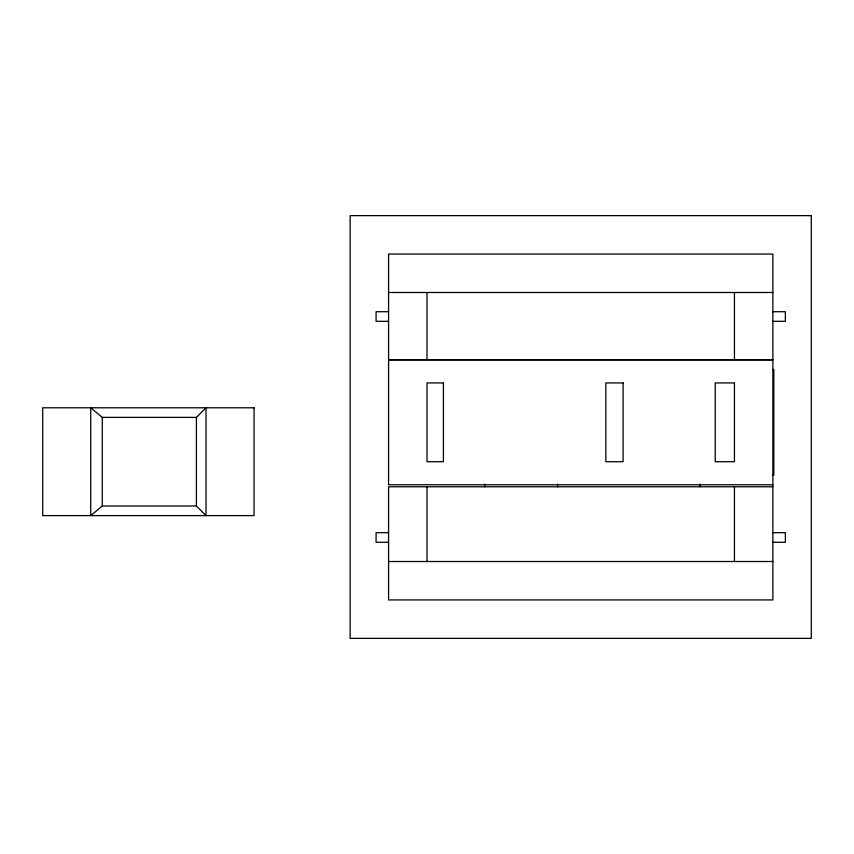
<?xml version="1.0" encoding="UTF-8"?>
<svg xmlns="http://www.w3.org/2000/svg" width="854" height="854" viewBox="0 0 854 854"><rect width="100%" height="100%" fill="white"/><g stroke="black" fill="none" stroke-linecap="round" stroke-linejoin="round"><path stroke-width="1.28" d="M196.42 417.392L206.027 407.785L206.027 515.602L196.42 505.995L196.42 417.392L102.266 417.392L90.737 407.785L90.737 515.602L102.266 505.995L196.42 505.995M388.57 292.495L772.87 292.495M388.57 311.71L376.08 311.71L376.08 321.317L388.57 321.317M772.87 311.71L785.36 311.71L785.36 321.317L772.87 321.317M388.57 359.747L772.87 359.747M388.57 359.876L772.87 359.876M772.87 369.483L773.82 369.483L773.82 475.166L772.87 475.166M772.87 484.773L388.57 484.773L388.57 254.065L772.87 254.065L772.87 599.935L388.57 599.935L388.57 486.78L772.87 486.78M388.57 532.682L376.08 532.682L376.08 542.29L388.57 542.29M772.87 532.682L785.36 532.682L785.36 542.29L772.87 542.29M388.57 561.505L772.87 561.505M734.44 292.495L734.44 359.747M734.44 486.78L734.44 561.505M699.853 484.133L699.853 486.78M557.662 484.133L557.662 486.78M484.645 484.133L484.645 486.78M427 292.495L427 359.747M427 486.78L427 561.505M102.266 417.392L102.266 505.995M811.3 215.635L350.14 215.635L350.14 638.365L811.3 638.365L811.3 215.635M443.407 382.934L427 382.934L427 461.715L443.407 461.715L443.407 382.934M623.089 382.934L605.849 382.934L605.849 461.715L623.089 461.715L623.089 382.934M734.44 382.934L715.214 382.934L715.214 461.715L734.44 461.715L734.44 382.934M254.065 407.785L42.7 407.785L42.7 515.602L254.065 515.602L254.065 407.785"/></g></svg>
